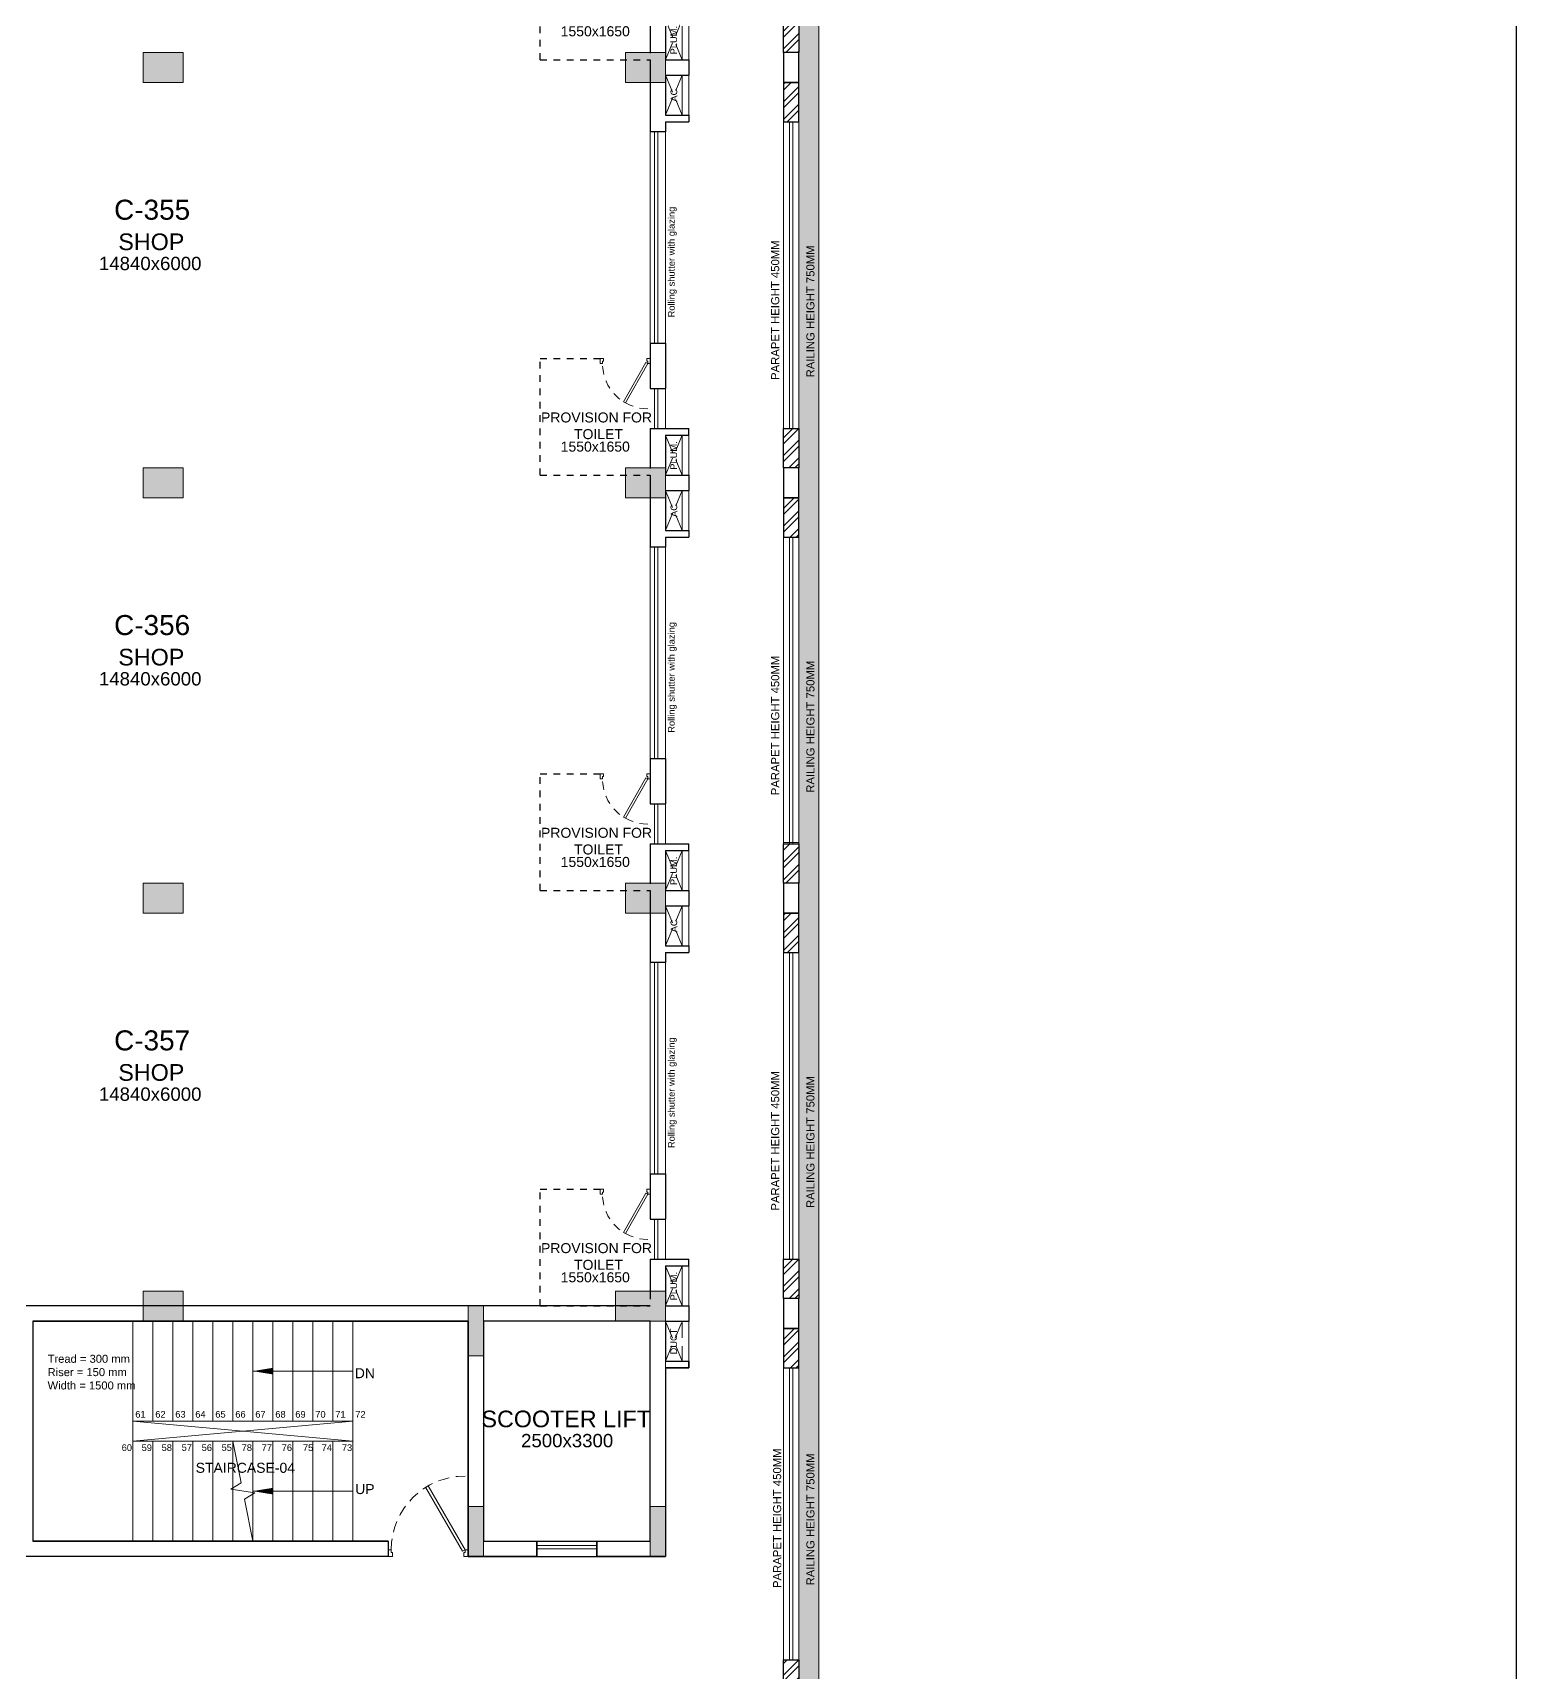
# Model space of a CAD drawing. Header units: metres. Extents: x 9819 to 10514, y 4405 to 4599.
# Drawn here: x 10491.54 to 10513.79, y 4550.07 to 4574.66 of the extents above; entities that cross this region are included whole.
import ezdxf
from ezdxf.enums import TextEntityAlignment as Align

# ---------------------------------------------------------------- set-up
doc = ezdxf.new("R2010")
doc.units = ezdxf.units.M
doc.header["$MEASUREMENT"] = 0
doc.linetypes.add('DASHED2', pattern=[0.375, 0.25, -0.125])
doc.linetypes.add('HIDDEN', pattern=[0.375, 0.25, -0.125])
doc.layers.add('A_COL. NO', color=4, linetype='Continuous')
for name, color, linetype, lineweight in [('A_CONC', 1, 'Continuous', 30), ('A_DOOR-WIN', 23, 'Continuous', 9), ('A_DOTTED', 8, 'HIDDEN', 0), ('A_ELE 0.15', 252, 'Continuous', 15), ('A_GLAZE', 140, 'Continuous', 5), ('A_LEDGE', 252, 'Continuous', 15), ('A_SHOP NO.', 113, 'Continuous', 5), ('A_SILL 0.09', 9, 'Continuous', 9), ('A_SILL 0.25', 25, 'Continuous', 15), ('A_SILL 0.25-RefEdit0', 25, 'Continuous', 15), ('A_STAIRS', 21, 'Continuous', 9), ('A_TEXT', 7, 'Continuous', 5), ('A_WALL', 7, 'Continuous', 30), ('A_Wall Hatch', 8, 'Continuous', 5), ('COLUMN-FINAL', 210, 'Continuous', 20), ('Doorline', 251, 'DASHED2', 13)]:
    doc.layers.add(name, color=color, linetype=linetype, lineweight=lineweight)
doc.layers.get('A_COL. NO').off()
doc.styles.add('A', font='ARIALN.TTF')
doc.styles.get("Standard").update_dxf_attribs({"font": 'arial.ttf'})
doc.dimstyles.new('DIM IN MM', dxfattribs={"dimtxt": 0.18, "dimasz": 0.075, "dimexe": 0.05, "dimexo": 0.05, "dimgap": 0.05, "dimtad": 0, "dimdec": 0, "dimlfac": 1000, "dimzin": 3, "dimdsep": 46, "dimtxsty": 'A', "dimblk1": 'ARCHTICK', "dimblk2": 'ARCHTICK', "dimsah": 1, "dimcen": 0, "dimclrd": 256, "dimclre": 256, "dimclrt": 256, "dimadec": 0, "dimazin": 0, "dimtfac": 1, "dimtdec": 0, "dimtofl": 0, "dimtmove": 1, "dimatfit": 3, "dimfxl": 1, "dimtolj": 1, "dimtzin": 0, "dimlwd": -1, "dimlwe": -1, "dimarcsym": 0})

# ---------------------------------------------------------------- blocks, each defined once
blk = doc.blocks.new('D-900')
at = {"layer": 'A_DOOR-WIN'}
for points in [[(0.45, 0.794), (0.035, 0.075), (0.063, 0.059), (0.478, 0.778)], [(0, 0.075), (0, 0), (0.05, 0), (0.05, 0.043), (0.035, 0.043), (0.035, 0.075)], [(0.9, 0.075), (0.9, 0), (0.85, 0), (0.85, 0.043), (0.865, 0.043), (0.865, 0.075)]]:
    blk.add_lwpolyline(points, close=True, dxfattribs=at)
at = {"layer": 'Doorline', "ltscale": 0.5}
blk.add_arc((0.035, 0.075), 0.83, 0, 90, dxfattribs=at)
blk = doc.blocks.new('D 750')
at = {"layer": 'A_DOOR-WIN'}
for points in [[(-0.372, 0.665), (-0.035, 0.075), (-0.063, 0.059), (-0.4, 0.649)], [(-0.75, 0.075), (-0.75, 0), (-0.7, 0), (-0.7, 0.043), (-0.715, 0.043), (-0.715, 0.075)], [(0, 0.075), (0, 0), (-0.05, 0), (-0.05, 0.043), (-0.035, 0.043), (-0.035, 0.075)]]:
    blk.add_lwpolyline(points, close=True, dxfattribs=at)
at = {"layer": 'Doorline', "ltscale": 0.5}
blk.add_arc((-0.035, 0.075), 0.68, 90, 180, dxfattribs=at)
blk = doc.blocks.new('Typical shops 3rd')
at = {"layer": 'A_DOOR-WIN'}
for p, q in [((30.095, -1.08), (30.095, -4.25)), ((30.145, -1.08), (30.145, -4.25)), ((0.465, -5.38), (0.465, -2.21)), ((0.515, -5.38), (0.515, -2.21))]:
    blk.add_line(p, q, dxfattribs=at)
at = {"layer": 'A_DOTTED'}
for p, q in [((0.1, -0.83), (0.35, -0.23)), ((0.1, -0.23), (0.35, -0.83)), ((30.51, -0.23), (30.26, -0.83)), ((30.51, -0.83), (30.26, -0.23)), ((0.1, -6.23), (0.35, -5.63)), ((0.1, -5.63), (0.35, -6.23)), ((30.51, -5.63), (30.26, -6.23)), ((30.51, -6.23), (30.26, -5.63))]:
    blk.add_line(p, q, dxfattribs=at)
at = {"layer": 'A_GLAZE'}
for p, q in [((0.465, -1.53), (0.465, -0.93)), ((0.515, -1.53), (0.515, -0.93)), ((30.095, -4.93), (30.095, -5.53)), ((30.145, -4.93), (30.145, -5.53))]:
    blk.add_line(p, q, dxfattribs=at)
at = {"layer": 'A_LEDGE'}
for p, q in [((0, -0.83), (0, -0.23)), ((0.1, -0.83), (0.1, -0.23)), ((30.51, -0.83), (30.51, -0.23)), ((30.61, -0.83), (30.61, -0.23)), ((0, -5.63), (0, -6.23)), ((0.1, -5.63), (0.1, -6.23)), ((30.51, -5.63), (30.51, -6.23)), ((30.61, -5.63), (30.61, -6.23))]:
    blk.add_line(p, q, dxfattribs=at)
at = {"layer": 'A_SILL 0.09'}
for p, q in [((0.58, -0.34), (0.58, -5.38)), ((0.35, -1.53), (0.35, -0.93)), ((30.03, -4.25), (30.03, -1.08)), ((30.26, -1.08), (30.26, -4.25)), ((0.35, -5.38), (0.35, -2.21)), ((30.26, -4.93), (30.26, -5.53))]:
    blk.add_line(p, q, dxfattribs=at)
at = {"layer": 'A_WALL'}
for p, q in [((0, -0.23), (0, 0)), ((30.03, 0), (30.03, -1.08)), ((30.61, 0), (30.61, -0.23)), ((0.35, -0.23), (0, -0.23)), ((0.35, -0.83), (0.35, -0.23)), ((30.26, -0.23), (30.61, -0.23)), ((30.26, -0.23), (30.26, -0.83)), ((0.35, -0.83), (0, -0.83)), ((0, -0.83), (0, -0.93)), ((0.58, -0.93), (0, -0.93)), ((30.26, -0.83), (30.61, -0.83)), ((30.26, -0.93), (30.61, -0.93)), ((30.26, -0.93), (30.26, -1.08)), ((30.61, -0.83), (30.61, -0.93)), ((30.26, -1.08), (30.03, -1.08)), ((0.35, -2.21), (0.35, -1.53)), ((0.58, -1.53), (0.35, -1.53)), ((0.58, -2.21), (0.35, -2.21)), ((30.03, -4.25), (30.03, -4.93)), ((30.03, -4.25), (30.26, -4.25)), ((30.26, -4.25), (30.26, -4.93)), ((30.03, -4.93), (30.26, -4.93)), ((0.35, -5.38), (0.58, -5.38)), ((0.35, -5.53), (0.35, -5.38)), ((0.58, -6.46), (0.58, -5.38)), ((0.35, -5.53), (0, -5.53)), ((0, -5.63), (0, -5.53)), ((0.35, -5.63), (0, -5.63)), ((0.35, -6.23), (0.35, -5.63)), ((30.03, -5.53), (30.61, -5.53)), ((30.03, -5.53), (30.03, -6.13)), ((30.26, -5.63), (30.26, -6.23)), ((30.26, -5.63), (30.61, -5.63)), ((30.61, -5.63), (30.61, -5.53)), ((0.35, -6.23), (0, -6.23)), ((30.26, -6.23), (30.61, -6.23))]:
    blk.add_line(p, q, dxfattribs=at)
at = {"layer": 'A_WALL', "color": 252, "linetype": 'DASHED2', "ltscale": 0.3, "true_color": 0x939598}
for p, q in [((2.23, 0), (0.95, 0)), ((28.38, -6.23), (30.03, -6.23))]:
    blk.add_line(p, q, dxfattribs=at)
for points in [[(2.23, 0), (2.23, -1.98), (1.33, -1.98)], [(28.38, -6.23), (28.38, -4.48), (29.28, -4.48)]]:
    blk.add_lwpolyline(points, dxfattribs=at)
at = {"layer": 'A_DOOR-WIN', "xscale": -1}
blk.add_blockref('D 750', (0.58, -1.98), dxfattribs=at)
at = {"layer": 'A_DOOR-WIN', "xscale": -1, "rotation": 180}
blk.add_blockref('D 750', (30.03, -4.48), dxfattribs=at)
at = {"layer": 'A_TEXT'}
for s, p in [('PLUM.', (0.274, -0.523)), ('AC', (30.436, -0.531)), ('Rolling shutter with glazing', (30.399, -3.034)), ('Rolling shutter with glazing', (0.282, -3.428)), ('AC', (0.274, -5.923)), ('PLUM.', (30.434, -5.936))]:
    blk.add_text(s, height=0.1, rotation=90, dxfattribs=at).set_placement(p, align=Align.CENTER)
for s, height, p in [('1550x1650', 0.15, (1.388, -1.205)), ('SHOP', 0.25, (7.845, -2.855)), ('SHOP', 0.25, (22.548, -2.855)), ('14840x6000', 0.2, (7.845, -3.155)), ('14840x6000', 0.2, (22.531, -3.155)), ('1550x1650', 0.15, (29.207, -5.877))]:
    blk.add_text(s, height=height, dxfattribs=at).set_placement(p, align=Align.CENTER)
at = {"layer": 'A_TEXT', "char_height": 0.15, "width": 1.97366, "attachment_point": 1}
for insert in [(0.419, -0.618), (28.239, -5.29)]:
    blk.add_mtext('\\pxqc;PROVISION FOR\\P TOILET ', dxfattribs=dict(at, insert=insert))
blk = doc.blocks.new('_ARCHTICK')
at = {"color": 0, "linetype": 'ByBlock', "const_width": 0.15}
blk.add_lwpolyline([(-0.5, -0.5), (0.5, 0.5)], dxfattribs=at)
blk = doc.blocks.new('Balcony projections')
at = {"transparency": 33554493}
h = blk.add_hatch(color=256, dxfattribs=at)
h.dxf.hatch_style = 1
h.paths.add_polyline_path([(-0.53, -72.15), (33.98, -72.15), (33.98, 0.53), (-0.53, 0.53)])
h.paths.add_polyline_path([(-0.23, -71.85), (33.68, -71.85), (33.68, 0.23), (-0.23, 0.23)], flags=16)
at = {"lineweight": 30, "true_color": 0x636466}
h = blk.add_hatch(dxfattribs=at)
h.set_pattern_fill('ANSI32', color=251, scale=0.5)
h.set_pattern_definition([(45, (-9876.61707, -4400.77705), (-0.1325825215, 0.1325825215), []), (45, (-9876.52869, -4400.77705), (-0.1325825215, 0.1325825215), [])])
h.paths.add_polyline_path([(31.79, 0.23), (31.79, 0), (33.45, 0), (33.45, -1.66), (33.68, -1.66), (33.68, 0.23)])
h.paths.add_polyline_path([(33.68, -2.7), (33.68, -2.11), (33.45, -2.11), (33.45, -2.7)])
h.paths.add_polyline_path([(33.68, -7.3), (33.68, -7.89), (33.45, -7.89), (33.45, -7.3)])
h.paths.add_polyline_path([(33.68, -8.93), (33.68, -8.34), (33.45, -8.34), (33.45, -8.93)])
h.paths.add_polyline_path([(33.68, -13.53), (33.68, -14.12), (33.45, -14.12), (33.45, -13.53)])
h.paths.add_polyline_path([(33.68, -15.16), (33.68, -14.57), (33.45, -14.57), (33.45, -15.16)])
h.paths.add_polyline_path([(33.68, -19.76), (33.68, -20.35), (33.45, -20.35), (33.45, -19.76)])
h.paths.add_polyline_path([(33.68, -21.39), (33.68, -20.8), (33.45, -20.8), (33.45, -21.39)])
h.paths.add_polyline_path([(33.68, -25.99), (33.68, -26.58), (33.45, -26.58), (33.45, -25.99)])
h.paths.add_polyline_path([(33.68, -27.62), (33.68, -27.03), (33.45, -27.03), (33.45, -27.62)])
h.paths.add_polyline_path([(33.68, -32.22), (33.68, -32.81), (33.45, -32.81), (33.45, -32.22)])
h.paths.add_polyline_path([(33.68, -33.85), (33.68, -33.26), (33.45, -33.26), (33.45, -33.85)])
h.paths.add_polyline_path([(33.68, -38.23), (33.68, -38.82), (33.45, -38.82), (33.45, -38.23)])
h.paths.add_polyline_path([(33.68, -39.86), (33.68, -39.27), (33.45, -39.27), (33.45, -39.86)])
h.paths.add_polyline_path([(33.68, -46.09), (33.68, -45.5), (33.45, -45.5), (33.45, -46.09)])
h.paths.add_polyline_path([(33.68, -44.46), (33.68, -45.05), (33.45, -45.05), (33.45, -44.46)])
h.paths.add_polyline_path([(33.68, -50.69), (33.68, -51.28), (33.45, -51.28), (33.45, -50.69)])
h.paths.add_polyline_path([(33.68, -52.32), (33.68, -51.73), (33.45, -51.73), (33.45, -52.32)])
h.paths.add_polyline_path([(33.68, -58.55), (33.68, -57.96), (33.45, -57.96), (33.45, -58.55)])
h.paths.add_polyline_path([(33.68, -56.92), (33.68, -57.51), (33.45, -57.51), (33.45, -56.92)])
h.paths.add_polyline_path([(33.68, -64.76), (33.68, -63.58), (33.45, -63.58), (33.45, -64.76)])
h.paths.add_polyline_path([(31.79, -71.85), (31.79, -71.62), (33.45, -71.62), (33.45, -69.96), (33.68, -69.96), (33.68, -71.85)])
h.paths.add_polyline_path([(30.75, -71.85), (31.34, -71.85), (31.34, -71.62), (30.75, -71.62)])
h.paths.add_polyline_path([(24.96, -71.85), (24.37, -71.85), (24.37, -71.62), (24.96, -71.62)])
h.paths.add_polyline_path([(23.33, -71.85), (23.92, -71.85), (23.92, -71.62), (23.33, -71.62)])
h.paths.add_polyline_path([(8.49, -71.85), (9.08, -71.85), (9.08, -71.62), (8.49, -71.62)])
h.paths.add_polyline_path([(10.12, -71.85), (9.53, -71.85), (9.53, -71.62), (10.12, -71.62)])
h.paths.add_polyline_path([(15.91, -71.85), (16.5, -71.85), (16.5, -71.62), (15.91, -71.62)])
h.paths.add_polyline_path([(17.54, -71.85), (16.95, -71.85), (16.95, -71.62), (17.54, -71.62)])
h.paths.add_polyline_path([(1.66, -71.85), (1.66, -71.62), (0, -71.62), (0, -69.96), (-0.23, -69.96), (-0.23, -71.85)])
h.paths.add_polyline_path([(2.11, -71.85), (2.7, -71.85), (2.7, -71.62), (2.11, -71.62)])
h.paths.add_polyline_path([(-0.23, -64.76), (-0.23, -63.58), (0, -63.58), (0, -64.76)])
h.paths.add_polyline_path([(-0.23, -58.55), (-0.23, -57.96), (0, -57.96), (0, -58.55)])
h.paths.add_polyline_path([(-0.23, -56.92), (-0.23, -57.51), (0, -57.51), (0, -56.92)])
h.paths.add_polyline_path([(-0.23, -52.32), (-0.23, -51.73), (0, -51.73), (0, -52.32)])
h.paths.add_polyline_path([(-0.23, -50.69), (-0.23, -51.28), (0, -51.28), (0, -50.69)])
h.paths.add_polyline_path([(-0.23, -46.09), (-0.23, -45.5), (0, -45.5), (0, -46.09)])
h.paths.add_polyline_path([(-0.23, -44.46), (-0.23, -45.05), (0, -45.05), (0, -44.46)])
h.paths.add_polyline_path([(-0.23, -39.86), (-0.23, -39.27), (0, -39.27), (0, -39.86)])
h.paths.add_polyline_path([(-0.23, -38.23), (-0.23, -38.82), (0, -38.82), (0, -38.23)])
h.paths.add_polyline_path([(-0.23, -33.85), (-0.23, -33.26), (0, -33.26), (0, -33.85)])
h.paths.add_polyline_path([(-0.23, -32.22), (-0.23, -32.81), (0, -32.81), (0, -32.22)])
h.paths.add_polyline_path([(-0.23, -27.62), (-0.23, -27.03), (0, -27.03), (0, -27.62)])
h.paths.add_polyline_path([(-0.23, -25.99), (-0.23, -26.58), (0, -26.58), (0, -25.99)])
h.paths.add_polyline_path([(-0.23, -21.39), (-0.23, -20.8), (0, -20.8), (0, -21.39)])
h.paths.add_polyline_path([(-0.23, -19.76), (-0.23, -20.35), (0, -20.35), (0, -19.76)])
h.paths.add_polyline_path([(-0.23, -15.16), (-0.23, -14.57), (0, -14.57), (0, -15.16)])
h.paths.add_polyline_path([(-0.23, -13.53), (-0.23, -14.12), (0, -14.12), (0, -13.53)])
h.paths.add_polyline_path([(-0.23, -8.93), (-0.23, -8.34), (0, -8.34), (0, -8.93)])
h.paths.add_polyline_path([(-0.23, -7.3), (-0.23, -7.89), (0, -7.89), (0, -7.3)])
h.paths.add_polyline_path([(-0.23, -2.7), (-0.23, -2.11), (0, -2.11), (0, -2.7)])
h.paths.add_polyline_path([(1.66, 0.23), (1.66, 0), (0, 0), (0, -1.66), (-0.23, -1.66), (-0.23, 0.23)])
at = {"layer": 'A_CONC'}
for points in [[(33.68, -14.12), (33.45, -14.12), (33.45, -14.57), (33.68, -14.57)], [(33.68, -20.35), (33.45, -20.35), (33.45, -20.8), (33.68, -20.8)], [(33.68, -26.58), (33.45, -26.58), (33.45, -27.03), (33.68, -27.03)], [(33.68, -32.81), (33.45, -32.81), (33.45, -33.26), (33.68, -33.26)]]:
    blk.add_lwpolyline(points, close=True, dxfattribs=at)
at = {"layer": 'A_ELE 0.15', "color": 7, "true_color": 0xffffff}
for points in [[(33.98, -33.85), (33.98, 0.53), (-0.53, 0.53), (-0.53, -33.85)], [(-0.53, -33.85), (-0.53, -72.15), (33.98, -72.15), (33.98, -33.85)]]:
    blk.add_lwpolyline(points, dxfattribs=at)
at = {"layer": 'A_GLAZE'}
for points in [[(33.54, -19.76), (33.59, -19.76), (33.59, -15.16), (33.54, -15.16)], [(33.54, -25.99), (33.59, -25.99), (33.59, -21.39), (33.54, -21.39)], [(33.54, -32.22), (33.59, -32.22), (33.59, -27.62), (33.54, -27.62)], [(33.54, -38.23), (33.59, -38.23), (33.59, -33.85), (33.54, -33.85)]]:
    blk.add_lwpolyline(points, close=True, dxfattribs=at)
at = {"layer": 'A_SILL 0.25', "lineweight": 0}
for points in [[(33.68, -19.76), (33.45, -19.76), (33.45, -15.16), (33.68, -15.16)], [(33.68, -38.23), (33.45, -38.23), (33.45, -33.85), (33.68, -33.85)]]:
    blk.add_lwpolyline(points, close=True, dxfattribs=at)
at = {"layer": 'A_SILL 0.25', "lineweight": 0, "elevation": 0}
for points in [[(33.68, -25.97), (33.45, -25.97), (33.45, -21.39), (33.68, -21.39)], [(33.68, -32.22), (33.45, -32.22), (33.45, -27.62), (33.68, -27.62)]]:
    blk.add_lwpolyline(points, close=True, dxfattribs=at)
at = {"layer": 'A_SILL 0.25-RefEdit0', "color": 32, "true_color": 0xcd6928}
for points in [[(33.68, -33.85), (33.68, 0.23), (-0.23, 0.23), (-0.23, -33.85)], [(-0.23, -38.23), (-0.23, -71.85), (33.68, -71.85), (33.68, -38.23)]]:
    blk.add_lwpolyline(points, dxfattribs=at)
at = {"layer": 'A_TEXT', "color": 32, "true_color": 0xcd6928}
for p, q in [((33.45, -19.76), (33.45, -15.16)), ((33.68, -15.16), (33.68, -19.76)), ((33.45, -25.99), (33.45, -21.39)), ((33.68, -21.39), (33.68, -25.99)), ((33.45, -32.22), (33.45, -27.62)), ((33.68, -27.62), (33.68, -32.22)), ((33.45, -38.23), (33.45, -33.85)), ((33.68, -33.85), (33.68, -38.23))]:
    blk.add_line(p, q, dxfattribs=at)
at = {"layer": 'A_WALL'}
for points in [[(33.68, -13.53), (33.68, -14.12), (33.45, -14.12), (33.45, -13.53)], [(33.68, -15.16), (33.68, -14.57), (33.45, -14.57), (33.45, -15.16)], [(33.68, -19.76), (33.68, -20.35), (33.45, -20.35), (33.45, -19.76)], [(33.68, -21.39), (33.68, -20.8), (33.45, -20.8), (33.45, -21.39)], [(33.68, -25.99), (33.68, -26.58), (33.45, -26.58), (33.45, -25.99)], [(33.68, -27.62), (33.68, -27.03), (33.45, -27.03), (33.45, -27.62)], [(33.68, -32.22), (33.68, -32.81), (33.45, -32.81), (33.45, -32.22)], [(33.68, -33.85), (33.68, -33.26), (33.45, -33.26), (33.45, -33.85)], [(33.68, -38.23), (33.68, -38.82), (33.45, -38.82), (33.45, -38.23)]]:
    blk.add_lwpolyline(points, close=True, dxfattribs=at)
at = {"layer": 'A_TEXT', "color": 32, "true_color": 0xcd6928, "char_height": 0.1215, "attachment_point": 1, "rotation": 90}
for insert in [(33.265, -19.032), (33.265, -25.262), (33.265, -31.492), (33.294, -37.153)]:
    blk.add_mtext_dynamic_manual_height_columns('PARAPET HEIGHT 450MM', width=3.42392, gutter_width=0.931, heights=[0], dxfattribs=dict(at, insert=insert))
at = {"layer": 'A_TEXT', "color": 4, "char_height": 0.1215, "attachment_point": 1, "rotation": 90}
for insert in [(33.793, -18.994), (33.793, -25.224), (33.793, -31.454), (33.793, -37.114)]:
    blk.add_mtext_dynamic_manual_height_columns('RAILING HEIGHT 750MM', width=3.42392, gutter_width=0.931, heights=[0], dxfattribs=dict(at, insert=insert))
blk = doc.blocks.new('Wing C Columns')
at = {"layer": 'COLUMN-FINAL'}
for color, points in [(3, [(22.675, -12.35), (22.675, -12.8), (22.075, -12.8), (22.075, -12.35)]), (1, [(29.91, -12.35), (29.91, -12.8), (29.31, -12.8), (29.31, -12.35)]), (3, [(22.675, -18.58), (22.675, -19.03), (22.075, -19.03), (22.075, -18.58)]), (1, [(29.91, -18.58), (29.91, -19.03), (29.31, -19.03), (29.31, -18.58)]), (3, [(22.675, -24.81), (22.675, -25.26), (22.075, -25.26), (22.075, -24.81)]), (1, [(29.91, -24.81), (29.91, -25.26), (29.31, -25.26), (29.31, -24.81)]), (1, [(22.675, -30.93), (22.675, -31.38), (22.075, -31.38), (22.075, -30.93)]), (4, [(29.91, -30.93), (29.91, -31.38), (29.16, -31.38), (29.16, -30.93)])]:
    blk.add_hatch(color=color, dxfattribs=at).paths.add_polyline_path(points)
h = blk.add_hatch(color=30, dxfattribs=at)
h.dxf.hatch_style = 1
h.paths.add_polyline_path([(27.18, -31.9), (26.95, -31.9), (26.95, -31.15), (27.18, -31.15)])
h = blk.add_hatch(color=30, dxfattribs=at)
h.dxf.hatch_style = 1
h.paths.add_polyline_path([(27.18, -34.91), (26.95, -34.91), (26.95, -34.16), (27.18, -34.16)])
h = blk.add_hatch(color=5, dxfattribs=at)
h.dxf.hatch_style = 1
h.paths.add_polyline_path([(29.91, -34.91), (29.68, -34.91), (29.68, -34.16), (29.91, -34.16)])
at = {"layer": 'COLUMN-FINAL', "color": 3}
for points in [[(22.675, -12.35), (22.675, -12.8), (22.075, -12.8), (22.075, -12.35)], [(22.675, -18.58), (22.675, -19.03), (22.075, -19.03), (22.075, -18.58)], [(22.675, -24.81), (22.675, -25.26), (22.075, -25.26), (22.075, -24.81)]]:
    blk.add_lwpolyline(points, close=True, dxfattribs=at)
at = {"layer": 'COLUMN-FINAL', "color": 1}
for points in [[(29.91, -12.35), (29.91, -12.8), (29.31, -12.8), (29.31, -12.35)], [(29.91, -18.58), (29.91, -19.03), (29.31, -19.03), (29.31, -18.58)], [(29.91, -24.81), (29.91, -25.26), (29.31, -25.26), (29.31, -24.81)], [(22.675, -30.93), (22.675, -31.38), (22.075, -31.38), (22.075, -30.93)]]:
    blk.add_lwpolyline(points, close=True, dxfattribs=at)
at = {"layer": 'COLUMN-FINAL', "color": 4}
blk.add_lwpolyline([(29.91, -30.93), (29.91, -31.38), (29.16, -31.38), (29.16, -30.93)], close=True, dxfattribs=at)
at = {"layer": 'COLUMN-FINAL', "color": 30}
for points in [[(27.18, -31.9), (26.95, -31.9), (26.95, -31.15), (27.18, -31.15)], [(27.18, -34.91), (26.95, -34.91), (26.95, -34.16), (27.18, -34.16)]]:
    blk.add_lwpolyline(points, close=True, dxfattribs=at)
at = {"layer": 'COLUMN-FINAL', "color": 5}
blk.add_lwpolyline([(29.91, -34.91), (29.68, -34.91), (29.68, -34.16), (29.91, -34.16)], close=True, dxfattribs=at)
blk = doc.blocks.new('WING-C REVISED COLU.')
blk.add_blockref('Wing C Columns', (5452.425, -8729.918))

msp = doc.modelspace()

# ---------------------------------------------------------------- linework, layer by layer
msp.add_lwpolyline([(9907.8601, 4599.1913), (10513.7871, 4599.1913), (10513.7871, 4405.0688), (9907.8601, 4405.0688)], close=True)
at = {"layer": 'A_DOOR-WIN'}
for p, q in [((10499.9962, 4551.9694), (10499.0962, 4551.9694)), ((10499.9962, 4551.9194), (10499.0962, 4551.9194))]:
    msp.add_line(p, q, dxfattribs=at)
at = {"layer": 'A_DOTTED', "linetype": 'Continuous'}
for points in [[(10493.0362, 4555.3344), (10493.0362, 4553.8344), (10496.3362, 4553.5344), (10496.3362, 4552.0344)], [(10496.3362, 4555.3344), (10496.3362, 4553.8344), (10493.0362, 4553.5344), (10493.0362, 4552.0344)]]:
    msp.add_lwpolyline(points, dxfattribs=at)
at = {"layer": 'A_DOTTED'}
msp.add_lwpolyline([(10501.3762, 4554.7344), (10501.0262, 4554.7344), (10501.2762, 4555.3344), (10501.2762, 4554.7344), (10501.0262, 4555.3344)], dxfattribs=at)
at = {"layer": 'A_LEDGE'}
msp.add_line((10501.3762, 4554.7344), (10501.3762, 4555.3344), dxfattribs=at)
at = {"layer": 'A_SILL 0.25'}
for points in [[(10471.1162, 4588.7144), (10469.1162, 4588.7144), (10469.1162, 4516.6344), (10503.0262, 4516.6344), (10503.0262, 4588.7144), (10501.0262, 4588.7144)], [(10471.1162, 4588.4844), (10469.3462, 4588.4844), (10469.3462, 4516.8644), (10502.7962, 4516.8644), (10502.7962, 4588.4844), (10501.0262, 4588.4844)]]:
    msp.add_lwpolyline(points, dxfattribs=at)
at = {"layer": 'A_STAIRS'}
for p, q in [((10493.3362, 4553.8344), (10493.3362, 4555.3344)), ((10493.6362, 4553.8344), (10493.6362, 4555.3344)), ((10493.9362, 4553.8344), (10493.9362, 4555.3344)), ((10494.2362, 4553.8344), (10494.2362, 4555.3344)), ((10494.5362, 4553.8344), (10494.5362, 4555.3344)), ((10494.8362, 4553.8344), (10494.8362, 4555.3344)), ((10495.1362, 4553.8344), (10495.1362, 4555.3344)), ((10495.4362, 4553.8344), (10495.4362, 4555.3344)), ((10495.7362, 4553.8344), (10495.7362, 4555.3344)), ((10496.0362, 4553.8344), (10496.0362, 4555.3344)), ((10493.3362, 4553.5344), (10493.3362, 4552.0344)), ((10493.6362, 4553.5344), (10493.6362, 4552.0344)), ((10493.9362, 4553.5344), (10493.9362, 4552.0344)), ((10494.2362, 4553.5344), (10494.2362, 4552.0344)), ((10495.1362, 4553.5344), (10495.1362, 4552.0344)), ((10495.4362, 4553.5344), (10495.4362, 4552.0344)), ((10495.7362, 4553.5344), (10495.7362, 4552.0344)), ((10496.0362, 4553.5344), (10496.0362, 4552.0344))]:
    msp.add_line(p, q, dxfattribs=at)
msp.add_lwpolyline([(10496.3362, 4553.5344), (10493.0362, 4553.5344), (10493.0362, 4553.8344), (10496.3362, 4553.8344)], close=True, dxfattribs=at)
at = {"layer": 'A_STAIRS', "linetype": 'Continuous'}
msp.add_lwpolyline([(10494.5362, 4552.0344), (10494.5362, 4553.5344), (10494.6617, 4552.907), (10494.5056, 4552.8121), (10494.8668, 4552.7568), (10494.7107, 4552.6619), (10494.8362, 4552.0344), (10494.8362, 4553.5344)], dxfattribs=at)
at = {"layer": 'A_WALL'}
for p, q in [((10500.7962, 4555.5644), (10471.3462, 4555.5644)), ((10501.3762, 4555.5644), (10501.3762, 4555.3344)), ((10501.3762, 4555.5644), (10501.3762, 4555.3344)), ((10501.0262, 4555.3344), (10501.3762, 4555.3344)), ((10501.0262, 4555.3344), (10501.3762, 4555.3344)), ((10501.0262, 4555.3344), (10501.0262, 4554.7344)), ((10501.0262, 4554.7344), (10501.3762, 4554.7344)), ((10496.8662, 4552.0344), (10491.5362, 4552.0344)), ((10496.8662, 4552.0344), (10496.8662, 4551.8044)), ((10496.8662, 4551.8044), (10488.9862, 4551.8044))]:
    msp.add_line(p, q, dxfattribs=at)
for points in [[(10499.0962, 4551.8044), (10498.0662, 4551.8044), (10498.0662, 4555.3344), (10491.5362, 4555.3344), (10491.5362, 4552.0344), (10496.8662, 4552.0344), (10496.8662, 4551.8044), (10488.9862, 4551.8044), (10488.9862, 4552.0344), (10488.9862, 4553.0044)], [(10491.5362, 4555.3344), (10498.0662, 4555.3344), (10498.0662, 4551.8044), (10499.0962, 4551.8044), (10499.0962, 4552.0344), (10499.9962, 4552.0344), (10499.9962, 4551.8044), (10501.0262, 4551.8044)], [(10499.9962, 4552.0344), (10500.7962, 4552.0344), (10500.7962, 4555.3344), (10498.2962, 4555.3344), (10498.2962, 4552.0344), (10499.0962, 4552.0344), (10499.0962, 4551.8044), (10499.9962, 4551.8044)], [(10501.0262, 4554.6344), (10501.3762, 4554.6344), (10501.3762, 4554.7344), (10501.3762, 4554.6344), (10501.0262, 4554.6344), (10501.0262, 4551.8044), (10499.9962, 4551.8044), (10499.9962, 4552.0344), (10500.7962, 4552.0344), (10500.7962, 4555.3344), (10498.2962, 4555.3344), (10498.2962, 4552.0344), (10499.0962, 4552.0344)]]:
    msp.add_lwpolyline(points, dxfattribs=at)
at = {"layer": 'A_Wall Hatch'}
msp.add_lwpolyline([(10501.0262, 4554.7344), (10501.0262, 4554.6344)], close=True, dxfattribs=at)

# ---------------------------------------------------------------- block references
at = {"layer": 'A_COL. NO'}
msp.add_blockref('WING-C REVISED COLU.', (5018.691, 13316.6323), dxfattribs=at)
at = {"layer": 'A_DOOR-WIN', "xscale": -1.333333333270275, "yscale": 1.333333333270275, "zscale": 1.333333333270275}
msp.add_blockref('D-900', (10498.0662, 4551.8044), dxfattribs=at)
at = {"layer": 'A_SILL 0.25'}
msp.add_blockref('Balcony projections', (10469.3462, 4588.4844), dxfattribs=at)
at = {"layer": 'A_Wall Hatch'}
for p in [(10470.7662, 4580.4844), (10470.7662, 4574.2544), (10470.7662, 4568.0244), (10470.7662, 4561.7944)]:
    msp.add_blockref('Typical shops 3rd', p, dxfattribs=at)

# ---------------------------------------------------------------- texts
at = {"layer": 'A_SHOP NO.'}
for s, p in [('C-355', (10493.3263, 4571.8556)), ('C-356', (10493.3263, 4565.6256)), ('C-357', (10493.3263, 4559.3956))]:
    msp.add_text(s, height=0.3, dxfattribs=at).set_placement(p, align=Align.CENTER)
at = {"layer": 'A_STAIRS'}
for s, p in [('61', (10493.2287, 4553.8869)), ('62', (10493.5287, 4553.8869)), ('63', (10493.8287, 4553.8869)), ('64', (10494.1287, 4553.8869)), ('65', (10494.4287, 4553.8869)), ('66', (10494.7287, 4553.8869)), ('67', (10495.0287, 4553.8869)), ('68', (10495.3287, 4553.8869)), ('69', (10495.6287, 4553.8869)), ('70', (10495.9287, 4553.8869)), ('71', (10496.2287, 4553.8852)), ('72', (10496.5287, 4553.8852))]:
    msp.add_text(s, height=0.1, dxfattribs=at).set_placement(p, align=Align.RIGHT)
for s, p in [('60', (10492.8694, 4553.3869)), ('59', (10493.1683, 4553.3869)), ('58', (10493.4683, 4553.3869)), ('57', (10493.7685, 4553.3887)), ('56', (10494.0686, 4553.3869)), ('55', (10494.3678, 4553.3887)), ('78', (10494.6689, 4553.3874)), ('77', (10494.9685, 4553.387)), ('76', (10495.2695, 4553.3869)), ('75', (10495.5878, 4553.3869)), ('74', (10495.8689, 4553.3869)), ('73', (10496.1723, 4553.3869))]:
    msp.add_text(s, height=0.1, dxfattribs=at).set_placement(p)
at = {"layer": 'A_TEXT'}
msp.add_text('DUCT', height=0.1, rotation=90, dxfattribs=at).set_placement((10501.2, 4555.0289), align=Align.CENTER)
for s, height, p in [('DN', 0.15, (10496.5174, 4554.4785)), ('SCOOTER LIFT', 0.25, (10499.5375, 4553.7425)), ('2500x3300', 0.2, (10499.5514, 4553.4425)), ('STAIRCASE-04', 0.15, (10494.7245, 4553.0594)), ('UP', 0.15, (10496.5174, 4552.7404))]:
    msp.add_text(s, height=height, dxfattribs=at).set_placement(p, align=Align.CENTER)
at = {"layer": 'A_TEXT', "insert": (10492.5896, 4554.8297), "char_height": 0.12, "width": 1.661733, "attachment_point": 2}
msp.add_mtext('\\pxql;Tread = 300 mm\\PRiser = 150 mm\\PWidth = 1500 mm', dxfattribs=at)

# ---------------------------------------------------------------- leaders
at = {"layer": 'A_STAIRS'}
for points in [[(10494.8362, 4554.5844), (10496.3362, 4554.5844)], [(10494.8362, 4552.7844), (10496.3362, 4552.7844)]]:
    msp.add_leader(points, dimstyle='DIM IN MM', override={"dimasz": 0.3, "dimgap": 0.05, "dimtad": 0}, dxfattribs=at)

doc.saveas('drawing.dxf')
